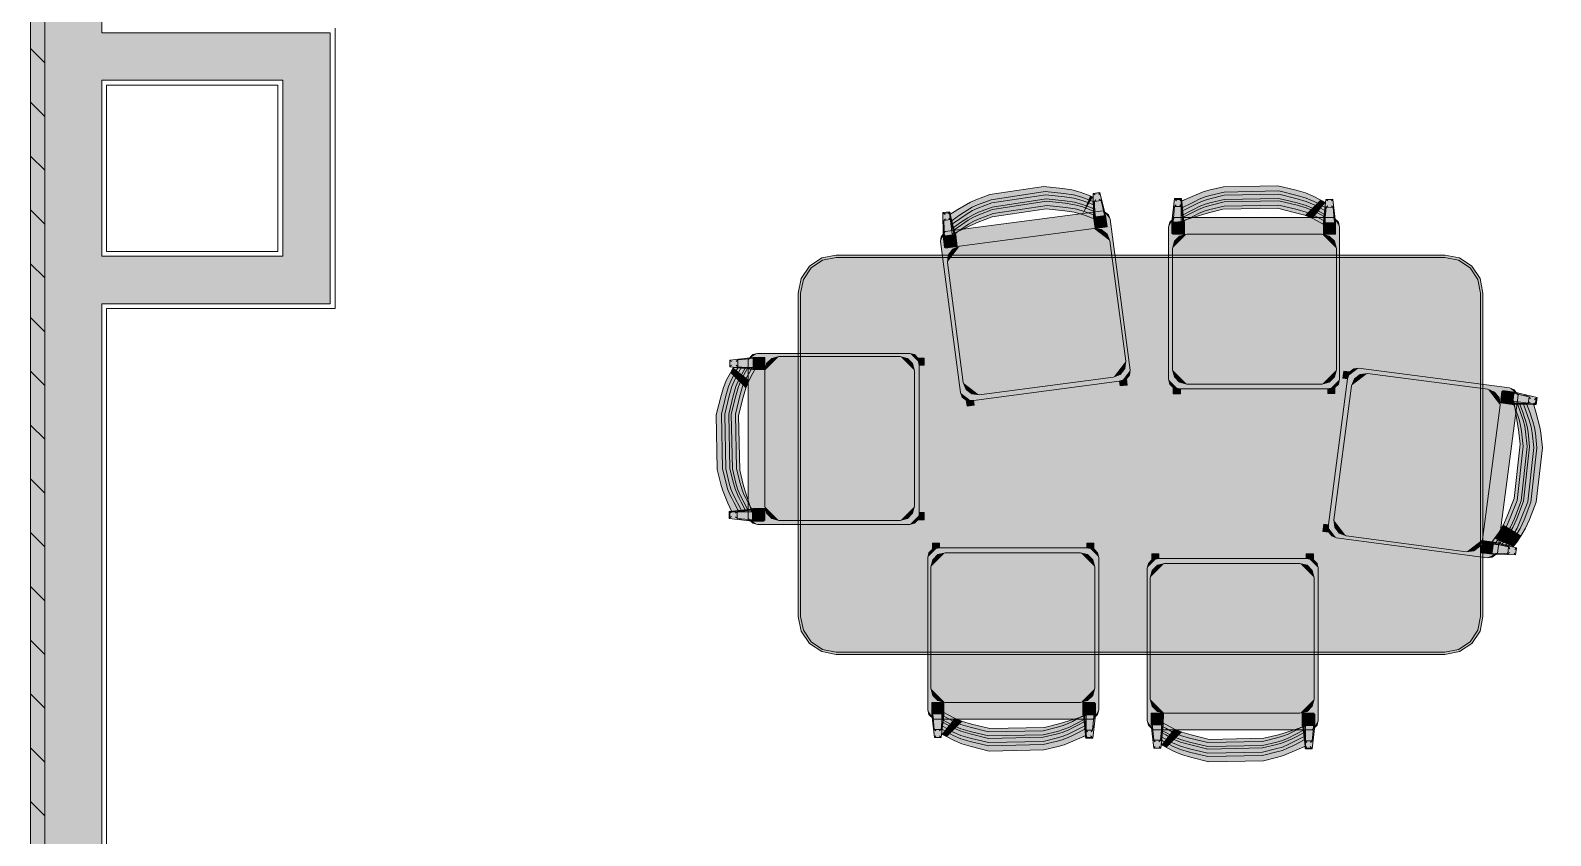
# Model space of a CAD drawing. Header units: inches. Extents: x 99 to 12024, y -5408 to 2559.
# Drawn here: x 7915.1 to 8075, y -4650.4 to -4565.7 of the extents above; entities that cross this region are included whole.
import ezdxf

# ---------------------------------------------------------------- set-up
doc = ezdxf.new("R2010")
doc.units = ezdxf.units.IN
doc.header["$LTSCALE"] = 96
doc.header["$MEASUREMENT"] = 0
doc.layers.add('Furniture_ Interior', color=7, linetype='Continuous', lineweight=25, true_color=0x8080c0)
doc.layers.add('Hatch', color=7, linetype='Continuous', lineweight=0, true_color=0x919191)
doc.layers.add('Walls_  Normal', color=6, linetype='Continuous', lineweight=13)

# ---------------------------------------------------------------- blocks, each defined once
blk = doc.blocks.new('Seating_Chairs_Side Chairs_Ladder-back Chair')
at = {"layer": 'Furniture_ Interior', "color": 163, "lineweight": 0, "true_color": 0x8080c0, "transparency": 33554687}
for p, q in [((-8.3, 19.6), (-7.59, 19.59)), ((-7.6, 20.43), (-7.6, 20.43)), ((7.49, 19.51), (7.49, 19.57)), ((7.52, 19.21), (7.55, 19.19)), ((7.59, 20.43), (7.59, 20.43)), ((7.64, 19.68), (8.35, 19.68)), ((7.32, 18.02), (7.34, 18.18))]:
    blk.add_line(p, q, dxfattribs=at)
for points in [[(5.83, 20.42), (5.24, 20.67), (4.65, 20.84), (3.13, 21.2), (-2.61, 21.32), (-4.53, 20.85), (-5.5, 20.57), (-6.33, 20.22), (-7.05, 19.83), (-7.31, 19.69), (-7.59, 19.53)], [(7.51, 19.21), (5.83, 20.07), (5.24, 20.32), (4.65, 20.49), (3.13, 20.86), (-2.61, 20.97), (-4.53, 20.5), (-5.5, 20.22), (-6.33, 19.87), (-7.05, 19.48), (-7.31, 19.34), (-7.56, 19.2)], [(-8.3, 20.43), (-8.3, 20.43), (-8.57, 18.02), (-8.58, 16.77), (-7.32, 16.77), (-7.59, 19.59), (-7.59, 19.6), (-7.6, 19.6), (-7.6, 19.6), (-7.63, 19.63), (-7.63, 19.63), (-7.68, 19.69), (-7.68, 19.69), (-7.76, 19.76)], [(-8.14, 19.76), (-8.22, 19.69), (-8.22, 19.69), (-8.27, 19.63), (-8.27, 19.63), (-8.3, 19.6), (-8.3, 19.6), (-8.31, 19.6), (-8.31, 19.59), (-8.58, 16.77)], [(-8.15, 20.27), (-8.23, 20.35), (-8.28, 20.41), (-8.3, 20.43), (-7.6, 20.43), (-7.62, 20.41), (-7.67, 20.35), (-7.75, 20.27)], [(5.83, 19.64), (5.24, 19.88), (4.65, 20.06), (3.13, 20.42), (-2.61, 20.54), (-4.53, 20.07), (-5.5, 19.79), (-6.33, 19.44), (-7.05, 19.05), (-7.31, 18.91), (-7.48, 18.81)], [(5.83, 18.95), (5.24, 19.19), (4.65, 19.36), (3.13, 19.73), (-2.61, 19.84), (-4.53, 19.37), (-5.5, 19.09), (-6.33, 18.74), (-7.05, 18.35), (-7.31, 18.21), (-7.41, 18.16), (-7.45, 18.57), (-7.31, 18.65), (-7.05, 18.79), (-6.33, 19.18), (-5.5, 19.53), (-4.53, 19.81), (-2.61, 20.28), (3.13, 20.16), (4.65, 19.8), (5.24, 19.62), (5.83, 19.38), (7.44, 18.55)], [(7.51, 19.56), (6.66, 20.01), (6.24, 20.22), (5.83, 20.42)], [(7.51, 18.78), (6.66, 19.23), (6.24, 19.44), (5.83, 19.64)], [(7.64, 20.51), (7.64, 20.51), (7.37, 18.1), (7.37, 16.85), (8.62, 16.85), (8.35, 19.68), (8.35, 19.68), (8.35, 19.68), (8.34, 19.68), (8.31, 19.71), (8.31, 19.71), (8.26, 19.77), (8.26, 19.77), (8.18, 19.85)], [(7.8, 19.85), (7.73, 19.77), (7.73, 19.77), (7.67, 19.71), (7.67, 19.71), (7.64, 19.68), (7.64, 19.68), (7.64, 19.68), (7.64, 19.68), (7.37, 16.85)], [(7.75, 20.27), (7.67, 20.35), (7.61, 20.41), (7.59, 20.43), (8.3, 20.43), (8.28, 20.41), (8.22, 20.35), (8.14, 20.27)], [(7.79, 20.36), (7.71, 20.44), (7.66, 20.49), (7.64, 20.51), (8.35, 20.51), (8.33, 20.49), (8.27, 20.44), (8.19, 20.36)], [(8.41, 19.46), (8.44, 19.2), (8.4, 19.18)], [(-7.51, 19.08), (-7.48, 18.81), (-7.52, 18.79)], [(-7.35, 18.19), (-7.33, 18.02), (-7.32, 16.77)], [(7.44, 18.52), (7.4, 18.14), (6.66, 18.53), (6.24, 18.75), (5.83, 18.95)], [(8.57, 16.77), (7.32, 16.77), (7.32, 18.02)], [(8.57, 18.58), (8.59, 18.4), (8.59, 17.15)]]:
    blk.add_lwpolyline(points, dxfattribs=at)
for points in [[(5.39, 18.85), (4.8, 19.02), (3.28, 19.39), (-2.46, 19.51), (-4.38, 19.03), (-5.34, 18.76), (-6.18, 18.41), (-6.9, 18.02), (-7.16, 17.88), (-7.5, 17.7), (-7.5, 20.08), (-7.22, 20.24), (-6.96, 20.38), (-6.23, 20.77), (-5.4, 21.12), (-4.44, 21.4), (-2.52, 21.87), (3.22, 21.76), (4.74, 21.39), (5.34, 21.22), (6.75, 20.63), (7.67, 20.23), (7.67, 20.16), (7.67, 18.14)], [(-8.57, 16.77), (-8.57, 18.02), (-8.3, 20.43), (-8.3, 20.44), (-7.57, 20.43), (-7.3, 18.02), (-7.29, 16.77)], [(7.37, 16.86), (7.37, 18.11), (7.64, 20.52), (7.64, 20.52), (8.37, 20.52), (8.64, 18.1), (8.65, 16.86)], [(8.87, 18.02), (9, 17.52), (9, 1.51), (8.87, 1.01), (8.5, 0.65), (8, 0.51), (-8, 0.51), (-8.5, 0.65), (-8.87, 1.01), (-9, 1.51), (-9, 17.52), (-8.87, 18.02), (-8.37, 18.52), (8.37, 18.52)], [(-8.47, 1.76), (-8.67, 2.51), (-8.67, 15.27), (-8.47, 16.02), (-7.92, 16.57), (-7.17, 16.77), (7.07, 16.77), (7.82, 16.57), (8.37, 16.02), (8.57, 15.27), (8.57, 2.51), (8.37, 1.76), (7.82, 1.21), (7.07, 1.01), (-7.17, 1.01), (-7.92, 1.21)], [(-7.76, 0.51), (-7.76, 0.01), (-8.51, 0.01), (-8.51, 0.65)], [(8.49, 0), (7.74, 0), (7.74, 0.5), (8.49, 0.63)]]:
    blk.add_lwpolyline(points, close=True, dxfattribs=at)
at = {"layer": 'Furniture_ Interior', "lineweight": 0, "transparency": 33554687}
blk.add_lwpolyline([(7.75, 19.76), (7.68, 19.69), (7.68, 19.69), (7.62, 19.63), (7.62, 19.63), (7.59, 19.6), (7.59, 19.6), (7.59, 19.6), (7.59, 19.59), (7.32, 16.77)], dxfattribs=at)
at = {"layer": 'Furniture_ Interior', "color": 7, "lineweight": 0, "true_color": 0xffffff, "transparency": 33554687}
for points in [[(-6.23, 20.77), (-5.4, 21.12), (-6.23, 20.77), (-5.34, 18.76)], [(-5.4, 21.12), (-4.44, 21.4), (-5.4, 21.12), (-4.38, 19.03)], [(-5.34, 18.76), (-5.4, 21.12), (-5.34, 18.76), (-4.38, 19.03)], [(-4.44, 21.4), (-2.52, 21.87), (-4.44, 21.4), (-2.46, 19.51)], [(-4.38, 19.03), (-4.44, 21.4), (-4.38, 19.03), (-2.46, 19.51)], [(-2.46, 19.51), (-2.52, 21.87), (-2.46, 19.51), (3.22, 21.76)], [(3.28, 19.39), (-2.46, 19.51), (3.28, 19.39), (3.22, 21.76)], [(3.28, 19.39), (3.22, 21.76), (3.28, 19.39), (4.74, 21.39)], [(4.8, 19.02), (3.28, 19.39), (4.8, 19.02), (4.74, 21.39)], [(4.8, 19.02), (4.74, 21.39), (4.8, 19.02), (5.34, 21.22)], [(5.39, 18.85), (4.8, 19.02), (5.39, 18.85), (5.34, 21.22)], [(5.34, 21.22), (6.75, 20.63), (5.34, 21.22), (5.39, 18.85)], [(-8.57, 18.02), (-8.3, 20.43), (-8.57, 18.02), (-7.57, 20.43)], [(-7.57, 20.43), (-7.3, 18.02), (-7.57, 20.43), (-8.57, 18.02)], [(-8.3, 20.44), (-7.57, 20.43), (-8.3, 20.44), (-8.3, 20.43)], [(-7.5, 20.08), (-7.22, 20.24), (-7.5, 20.08), (-6.18, 18.41)], [(-6.9, 18.02), (-7.5, 20.08), (-6.9, 18.02), (-6.18, 18.41)], [(-7.5, 17.7), (-7.5, 20.08), (-7.5, 17.7), (-7.16, 17.88)], [(-7.16, 17.88), (-7.5, 20.08), (-7.16, 17.88), (-6.9, 18.02)], [(-6.18, 18.41), (-7.22, 20.24), (-6.18, 18.41), (-6.96, 20.38)], [(-5.34, 18.76), (-6.96, 20.38), (-5.34, 18.76), (-6.23, 20.77)], [(-5.34, 18.76), (-6.18, 18.41), (-5.34, 18.76), (-6.96, 20.38)], [(6.75, 20.63), (7.67, 20.16), (6.75, 20.63), (5.39, 18.85)], [(5.39, 18.85), (7.67, 20.16), (5.39, 18.85), (7.67, 18.14)], [(7.67, 20.23), (7.67, 20.16), (7.67, 20.23), (6.75, 20.63)], [(7.37, 18.11), (7.64, 20.52), (7.37, 18.11), (8.37, 20.52)], [(8.37, 20.52), (8.64, 18.1), (8.37, 20.52), (7.37, 18.11)], [(9, 17.52), (-9, 17.52), (9, 17.52), (-8.37, 18.52)], [(-8.87, 18.02), (-8.37, 18.52), (-8.87, 18.02), (-9, 17.52)], [(-8.57, 18.02), (-7.3, 18.02), (-8.57, 18.02), (-8.57, 16.77)], [(-8.57, 16.77), (-7.3, 18.02), (-8.57, 16.77), (-7.29, 16.77)], [(8.37, 18.52), (9, 17.52), (8.37, 18.52), (-8.37, 18.52)], [(7.37, 18.11), (8.64, 18.1), (7.37, 18.11), (7.37, 16.86)], [(7.37, 16.86), (8.64, 18.1), (7.37, 16.86), (8.65, 16.86)], [(8.37, 18.52), (8.87, 18.02), (8.37, 18.52), (9, 17.52)], [(-9, 1.51), (-9, 17.52), (-9, 1.51), (9, 1.51)], [(9, 1.51), (-9, 17.52), (9, 1.51), (9, 17.52)], [(-8.67, 15.27), (-8.47, 16.02), (-8.67, 15.27), (-7.17, 16.77)], [(-8.67, 15.27), (-7.17, 16.77), (-8.67, 15.27), (-7.17, 1.01)], [(-8.47, 16.02), (-7.92, 16.57), (-8.47, 16.02), (-7.17, 16.77)], [(-7.17, 16.77), (7.07, 16.77), (-7.17, 16.77), (7.07, 1.01)], [(7.07, 1.01), (-7.17, 1.01), (7.07, 1.01), (-7.17, 16.77)], [(7.82, 16.57), (8.37, 16.02), (7.82, 16.57), (7.07, 16.77)], [(7.07, 16.77), (8.37, 16.02), (7.07, 16.77), (8.57, 15.27)], [(7.07, 16.77), (8.57, 15.27), (7.07, 16.77), (8.57, 2.51)], [(7.07, 16.77), (8.57, 2.51), (7.07, 16.77), (7.07, 1.01)], [(-8.67, 2.51), (-8.67, 15.27), (-8.67, 2.51), (-7.17, 1.01)], [(-8.67, 2.51), (-7.17, 1.01), (-8.67, 2.51), (-8.47, 1.76)], [(-8.47, 1.76), (-7.17, 1.01), (-8.47, 1.76), (-7.92, 1.21)], [(8.57, 2.51), (8.37, 1.76), (8.57, 2.51), (7.07, 1.01)], [(8.37, 1.76), (7.82, 1.21), (8.37, 1.76), (7.07, 1.01)], [(8, 0.51), (-8, 0.51), (8, 0.51), (-9, 1.51)], [(9, 1.51), (8, 0.51), (9, 1.51), (-9, 1.51)], [(-8, 0.51), (-8.87, 1.01), (-8, 0.51), (-9, 1.51)], [(-8.5, 0.65), (-8.87, 1.01), (-8.5, 0.65), (-8, 0.51)], [(-7.76, 0.51), (-8.51, 0.01), (-7.76, 0.51), (-8.51, 0.65)], [(-7.76, 0.01), (-8.51, 0.01), (-7.76, 0.01), (-7.76, 0.51)], [(8.49, 0), (7.74, 0.5), (8.49, 0), (8.49, 0.63)], [(7.74, 0), (7.74, 0.5), (7.74, 0), (8.49, 0)], [(9, 1.51), (8.87, 1.01), (9, 1.51), (8, 0.51)], [(8.87, 1.01), (8.5, 0.65), (8.87, 1.01), (8, 0.51)]]:
    blk.add_solid(points, dxfattribs=at)
blk = doc.blocks.new('Tables_Dining Tables_Rectangular_Rect Pedestal')
at = {"layer": 'Furniture_ Interior', "color": 163, "lineweight": 0, "true_color": 0x8080c0, "transparency": 33554687}
for points in [[(-36, 4), (-36, 38), (-35.7, 39.53), (-34.83, 40.83), (-33.53, 41.7), (-32, 42), (32, 42), (33.53, 41.7), (34.83, 40.83), (35.7, 39.53), (36, 38), (36, 4), (35.7, 2.47), (34.83, 1.17), (33.53, 0.3), (32, 0), (-32, 0), (-33.53, 0.3), (-34.83, 1.17), (-35.7, 2.47)], [(-35.75, 4), (-35.75, 38), (-35.46, 39.44), (-34.65, 40.65), (-33.44, 41.46), (-32, 41.75), (32, 41.75), (33.44, 41.46), (34.65, 40.65), (35.46, 39.44), (35.75, 38), (35.75, 4), (35.46, 2.56), (34.65, 1.35), (33.44, 0.54), (32, 0.25), (-32, 0.25), (-33.44, 0.54), (-34.65, 1.35), (-35.46, 2.56)]]:
    blk.add_lwpolyline(points, close=True, dxfattribs=at)
at = {"layer": 'Furniture_ Interior', "color": 7, "lineweight": 0, "true_color": 0xffffff, "transparency": 33554687}
for points in [[(-36, 38), (-34.83, 40.83), (-36, 38), (-32, 42)], [(-36, 4), (-36, 38), (-36, 4), (-32, 42)], [(-36, 4), (-32, 42), (-36, 4), (-32, 0)], [(-35.75, 38), (-33.44, 41.46), (-35.75, 38), (-32, 41.75)], [(-32, 41.75), (-32, 0.25), (-32, 41.75), (-35.75, 38)], [(-34.83, 40.83), (-33.53, 41.7), (-34.83, 40.83), (-32, 42)], [(32, 42), (32, 0), (32, 42), (-32, 42)], [(-32, 42), (32, 0), (-32, 42), (-32, 0)], [(32, 41.75), (32, 0.25), (32, 41.75), (-32, 41.75)], [(-32, 41.75), (32, 0.25), (-32, 41.75), (-32, 0.25)], [(33.53, 41.7), (34.83, 40.83), (33.53, 41.7), (32, 42)], [(34.83, 40.83), (36, 38), (34.83, 40.83), (32, 42)], [(36, 38), (32, 0), (36, 38), (32, 42)], [(33.44, 41.46), (35.75, 38), (33.44, 41.46), (32, 41.75)], [(35.75, 38), (32, 0.25), (35.75, 38), (32, 41.75)], [(-36, 38), (-35.7, 39.53), (-36, 38), (-34.83, 40.83)], [(-34.65, 40.65), (-33.44, 41.46), (-34.65, 40.65), (-35.75, 38)], [(-35.75, 38), (-35.46, 39.44), (-35.75, 38), (-34.65, 40.65)], [(33.44, 41.46), (34.65, 40.65), (33.44, 41.46), (35.46, 39.44)], [(35.46, 39.44), (35.75, 38), (35.46, 39.44), (33.44, 41.46)], [(35.7, 39.53), (36, 38), (35.7, 39.53), (34.83, 40.83)], [(-35.75, 38), (-32, 0.25), (-35.75, 38), (-35.75, 4)], [(35.75, 4), (32, 0.25), (35.75, 4), (35.75, 38)], [(36, 4), (32, 0), (36, 4), (36, 38)], [(-32, 0), (-34.83, 1.17), (-32, 0), (-36, 4)], [(-36, 4), (-34.83, 1.17), (-36, 4), (-35.7, 2.47)], [(-35.75, 4), (-32, 0.25), (-35.75, 4), (-34.65, 1.35)], [(-35.46, 2.56), (-35.75, 4), (-35.46, 2.56), (-34.65, 1.35)], [(35.75, 4), (34.65, 1.35), (35.75, 4), (32, 0.25)], [(36, 4), (34.83, 1.17), (36, 4), (32, 0)], [(35.75, 4), (35.46, 2.56), (35.75, 4), (34.65, 1.35)], [(36, 4), (35.7, 2.47), (36, 4), (34.83, 1.17)], [(-33.53, 0.3), (-34.83, 1.17), (-33.53, 0.3), (-32, 0)], [(-33.44, 0.54), (-34.65, 1.35), (-33.44, 0.54), (-32, 0.25)], [(34.65, 1.35), (33.44, 0.54), (34.65, 1.35), (32, 0.25)], [(34.83, 1.17), (33.53, 0.3), (34.83, 1.17), (32, 0)]]:
    blk.add_solid(points, dxfattribs=at)

msp = doc.modelspace()

# ---------------------------------------------------------------- linework, layer by layer
at = {"layer": 'Hatch', "color": 1, "transparency": 33554687}
for p, q in [((7915.12, -4567.65), (7916.62, -4569.15)), ((7915.12, -4573.3), (7916.62, -4574.8)), ((7915.12, -4578.96), (7916.62, -4580.46)), ((7915.12, -4584.62), (7916.62, -4586.12)), ((7915.12, -4590.28), (7916.62, -4591.78)), ((7915.12, -4595.93), (7916.62, -4597.43)), ((7915.12, -4601.59), (7916.62, -4603.09)), ((7916.62, -4608.75), (7915.12, -4607.25)), ((7915.12, -4612.9), (7916.62, -4614.4)), ((7915.12, -4618.56), (7916.62, -4620.06)), ((7915.12, -4624.22), (7916.62, -4625.72)), ((7915.12, -4629.87), (7916.62, -4631.37)), ((7916.62, -4637.03), (7915.12, -4635.53)), ((7915.12, -4641.19), (7916.62, -4642.69)), ((7915.12, -4646.84), (7916.62, -4648.34))]:
    msp.add_line(p, q, dxfattribs=at)
at = {"layer": 'Walls_  Normal', "transparency": 33554687}
for p, q in [((7915.12, -4699), (7915.12, -4399)), ((7916.62, -4699), (7916.62, -4400.5)), ((7922.62, -4566), (7922.62, -4406.5)), ((7922.62, -4566), (7941.65, -4566)), ((7946.65, -4566), (7941.65, -4566)), ((7946.65, -4566), (7946.65, -4594.5)), ((7947.15, -4565.5), (7947.15, -4595)), ((7922.62, -4589.5), (7922.62, -4571)), ((7922.62, -4571), (7941.65, -4571)), ((7923.12, -4589), (7923.12, -4571.5)), ((7923.12, -4571.5), (7941.15, -4571.5)), ((7941.15, -4571.5), (7941.15, -4589)), ((7941.65, -4571), (7941.65, -4589.5)), ((7941.65, -4589.5), (7922.62, -4589.5)), ((7941.15, -4589), (7923.12, -4589)), ((7922.62, -4699), (7922.62, -4594.5)), ((7941.65, -4594.5), (7922.62, -4594.5)), ((7941.65, -4594.5), (7946.65, -4594.5)), ((7923.12, -4699), (7923.12, -4595)), ((7947.15, -4595), (7923.12, -4595))]:
    msp.add_line(p, q, dxfattribs=at)
at = {"layer": 'Walls_  Normal', "color": 252, "true_color": 0x949494, "transparency": 33554687}
for points in [[(7915.12, -4699), (7915.12, -4399), (7916.62, -4699), (7916.62, -4400.5)], [(7916.62, -4699), (7916.62, -4400.5), (7922.62, -4699), (7922.62, -4400.5)], [(7922.62, -4566), (7941.65, -4566), (7922.62, -4571), (7941.65, -4571)], [(7946.65, -4566), (7946.65, -4594.5), (7941.65, -4566), (7941.65, -4594.5)], [(7941.65, -4594.5), (7922.62, -4594.5), (7941.65, -4589.5), (7922.62, -4589.5)]]:
    msp.add_solid(points, dxfattribs=at)

# ---------------------------------------------------------------- block references
at = {"layer": 'Furniture_ Interior', "transparency": 33554687, "xscale": -1}
for name, p, rotation in [('Seating_Chairs_Side Chairs_Ladder-back Chair', (8022.04, -4604.16), 7.499999999999814), ('Seating_Chairs_Side Chairs_Ladder-back Chair', (8043.8, -4603.95), 359.9999999999999), ('Tables_Dining Tables_Rectangular_Rect Pedestal', (8031.87, -4631.38), 359.9999999999999), ('Seating_Chairs_Side Chairs_Ladder-back Chair', (8009.11, -4608.71), 90), ('Seating_Chairs_Side Chairs_Ladder-back Chair', (8052.13, -4609.99), 262.4999999999999), ('Seating_Chairs_Side Chairs_Ladder-back Chair', (8018.48, -4619.66), 180), ('Seating_Chairs_Side Chairs_Ladder-back Chair', (8041.56, -4620.79), 180)]:
    msp.add_blockref(name, p, dxfattribs=dict(at, rotation=rotation))

doc.saveas('drawing.dxf')
